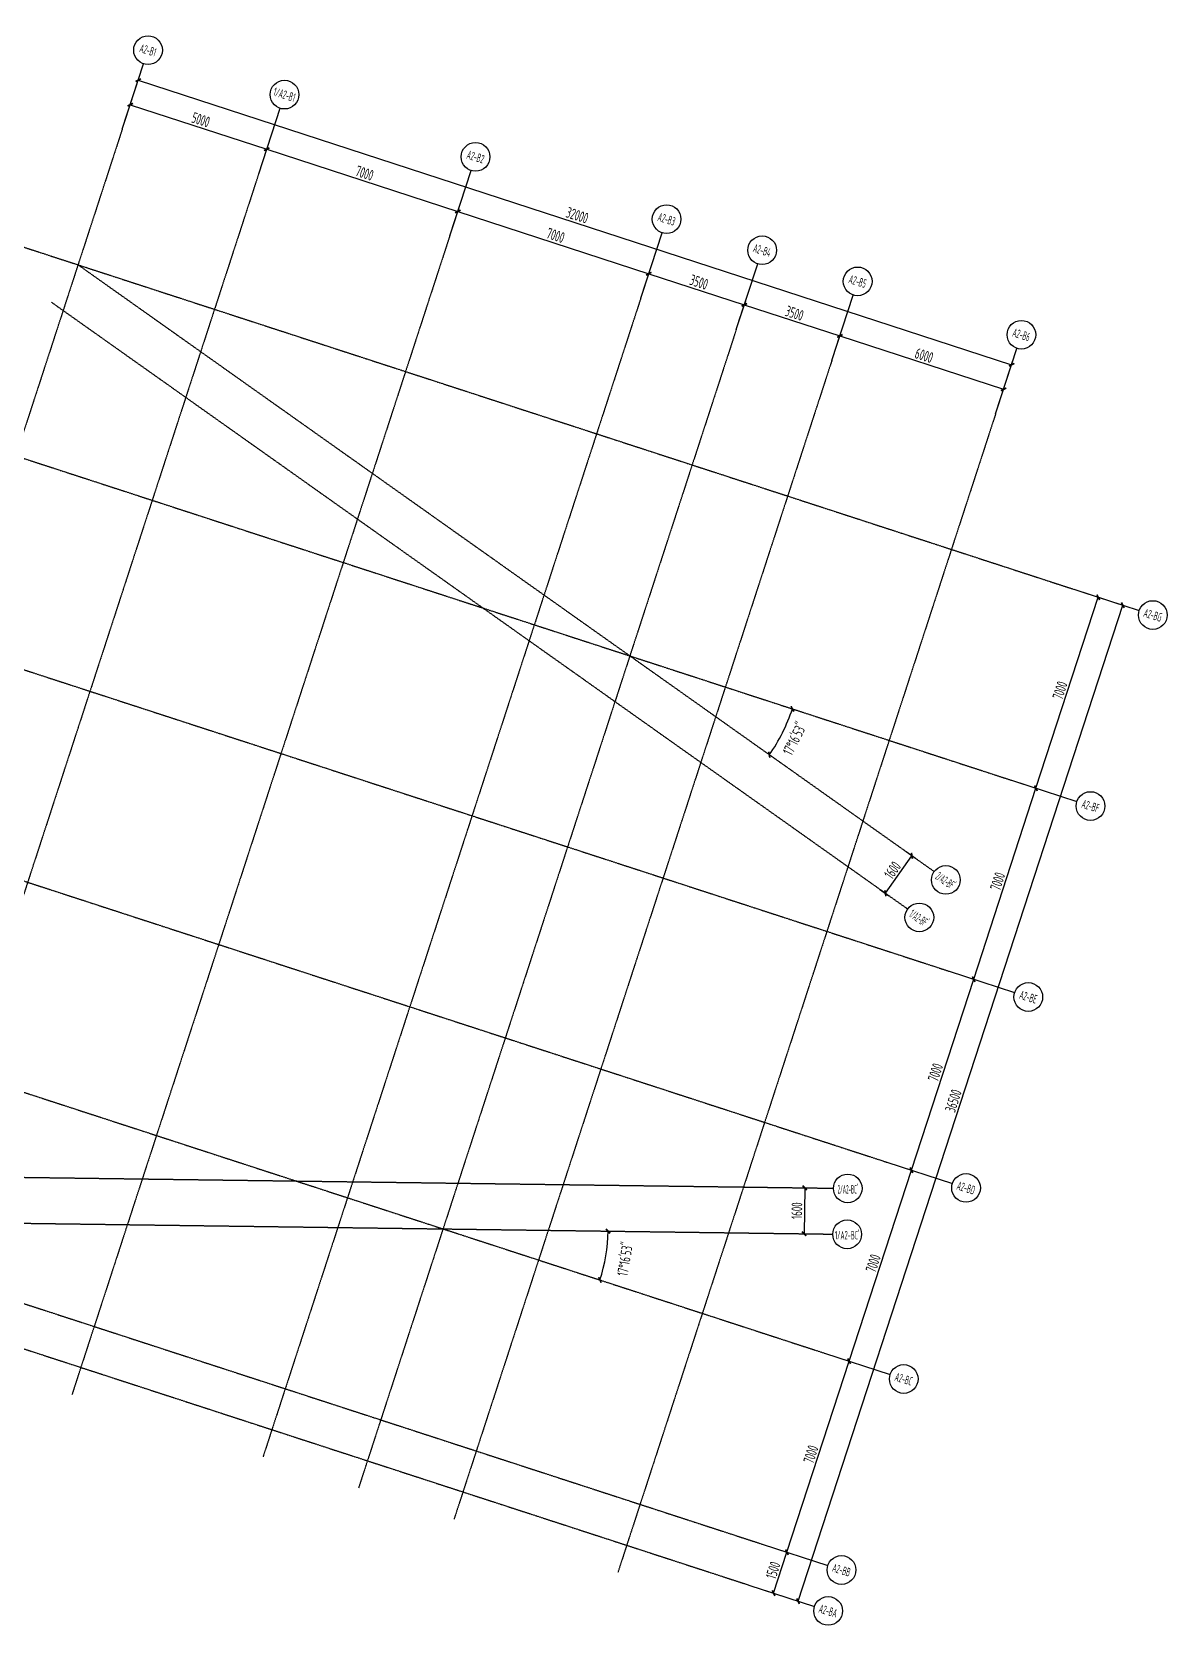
# Model space of a CAD drawing. Header units: millimetres. Extents: x 11536546 to 24947533, y -12764720 to -6308891.
# Drawn here: x 11844817 to 11884480, y -6364981 to -6308891 of the extents above; entities that cross this region are included whole.
import ezdxf
from ezdxf.enums import TextEntityAlignment as Align

# ---------------------------------------------------------------- set-up
doc = ezdxf.new("R2010")
doc.units = ezdxf.units.MM
doc.header["$LTSCALE"] = 10
doc.linetypes.add('A2-RG-AXIS$0$CENTER', pattern=[2, 1.25, -0.25, 0.25, -0.25])
doc.linetypes.add('A2-RG-AXIS$0$DOTE', pattern=[2.42, 2, -0.2, 0.02, -0.2])
for name, color, linetype in [('A2-RG-AXIS$0$A-AXIS', 1, 'Continuous'), ('A2-RG-AXIS$0$A-DIMS-100', 1, 'Continuous'), ('A2-RG-AXIS$0$A-GRID', 1, 'A2-RG-AXIS$0$CENTER'), ('A2-RG-AXIS$0$A-SYMB', 4, 'Continuous')]:
    doc.layers.add(name, color=color, linetype=linetype)
doc.styles.add('A2-RG-AXIS$0$ECADI', font='hzs.shx', dxfattribs={"width": 0.7, "bigfont": 'hztxt.shx'})
doc.styles.add('A2-RG-AXIS$0$XD2008', font='hzs.shx', dxfattribs={"width": 0.7, "bigfont": 'hztxt.shx'})
doc.dimstyles.new('A2-RG-AXIS$0$XD150', dxfattribs={"dimscale": 300, "dimtxt": 2.5, "dimasz": 1.5, "dimexe": 1, "dimexo": 2, "dimgap": 0.5, "dimtad": 1, "dimdec": 0, "dimdsep": 46, "dimtxsty": 'A2-RG-AXIS$0$XD2008', "dimcen": 2.5, "dimclrt": 4, "dimaunit": 1, "dimadec": 3, "dimazin": 0, "dimtfac": 1, "dimtdec": 0, "dimtmove": 2, "dimatfit": 3, "dimfxl": 0, "dimtolj": 1, "dimtzin": 0, "dimarcsym": 0})
doc.dimstyles.new('A2-RG-AXIS$0$XD150$0', dxfattribs={"dimscale": 150, "dimtxt": 2.5, "dimasz": 1, "dimexe": 1, "dimexo": 2, "dimgap": 0.5, "dimtad": 1, "dimdec": 0, "dimdsep": 46, "dimtxsty": 'A2-RG-AXIS$0$XD2008', "dimblk": 'A2-RG-AXIS$0$_ArchTick', "dimcen": 2.5, "dimclrt": 4, "dimaunit": 1, "dimadec": 0, "dimazin": 0, "dimtfac": 1, "dimtdec": 0, "dimtmove": 2, "dimatfit": 3, "dimfxl": 0, "dimtolj": 1, "dimtzin": 0, "dimarcsym": 0})

# ---------------------------------------------------------------- blocks, each defined once
blk = doc.blocks.new('A2-RG-AXIS$0$_ArchTick')
at = {"color": 0, "linetype": 'ByBlock', "const_width": 0.4}
blk.add_lwpolyline([(-0.5, -0.5), (0.5, 0.5)], dxfattribs=at)
blk = doc.blocks.new('*D508')
at = {"layer": 'A2-RG-AXIS$0$A-DIMS-100', "color": 0, "lineweight": -2, "ltscale": 3, "transparency": 16777216}
for p, q in [((11753070, -6371598), (11752455, -6363872)), ((11854556, -6379588), (11856371, -6372053))]:
    blk.add_line(p, q, dxfattribs=at)
blk.add_arc((11778731, -6694179), 331200, 76.44866, 94.54827, dxfattribs=at)
at = {"layer": 'Defpoints', "color": 0, "ltscale": 3, "transparency": 16777216}
for p in [(11822065, -6365826), (11753093, -6371897), (11854485, -6379879), (11778731, -6694179)]:
    blk.add_point(p, dxfattribs=at)
at = {"layer": 'A2-RG-AXIS$0$A-DIMS-100', "color": 0, "lineweight": -2, "ltscale": 3, "transparency": 16777216, "xscale": 150, "yscale": 150, "zscale": 150}
for p, rotation in [((11752467, -6364022), 184.5482656226652), ((11856336, -6372199), 346.4486630674553)]:
    blk.add_blockref('A2-RG-AXIS$0$_ArchTick', p, dxfattribs=dict(at, rotation=rotation))
at = {"layer": 'A2-RG-AXIS$0$A-DIMS-100', "color": 4, "ltscale": 3, "transparency": 16777216, "insert": (11804749, -6363703), "char_height": 375, "attachment_point": 5, "rotation": 355.4985, "style": 'A2-RG-AXIS$0$XD2008'}
blk.add_mtext('\\A1;18°5\'59"', dxfattribs=at)
blk = doc.blocks.new('*D564')
at = {"layer": 'A2-RG-AXIS$0$A-DIMS-100', "color": 0, "lineweight": -2, "transparency": 16777216}
for p, q in [((11870536, -6361673), (11871249, -6361905)), ((11870642, -6363285), (11871107, -6361859)), ((11870071, -6363099), (11870784, -6363331))]:
    blk.add_line(p, q, dxfattribs=at)
at = {"layer": 'Defpoints', "color": 0, "transparency": 16777216}
for p in [(11870251, -6361580), (11871107, -6361859), (11869786, -6363006)]:
    blk.add_point(p, dxfattribs=at)
at = {"layer": 'A2-RG-AXIS$0$A-DIMS-100', "color": 0, "lineweight": -2, "transparency": 16777216, "xscale": 150, "yscale": 150, "zscale": 150}
for p, rotation in [((11871107, -6361859), 71.94704049333389), ((11870642, -6363285), 251.9470404933339)]:
    blk.add_blockref('A2-RG-AXIS$0$_ArchTick', p, dxfattribs=dict(at, rotation=rotation))
at = {"layer": 'A2-RG-AXIS$0$A-DIMS-100', "color": 4, "transparency": 16777216, "insert": (11870625, -6362490), "char_height": 375, "attachment_point": 5, "rotation": 71.947, "style": 'A2-RG-AXIS$0$XD2008'}
blk.add_mtext('\\A1;1500', dxfattribs=at)
blk = doc.blocks.new('*D565')
at = {"layer": 'A2-RG-AXIS$0$A-DIMS-100', "color": 0, "lineweight": -2, "transparency": 16777216}
for p, q in [((11871107, -6361859), (11873276, -6355203)), ((11872705, -6355017), (11873418, -6355250)), ((11870536, -6361673), (11871249, -6361905))]:
    blk.add_line(p, q, dxfattribs=at)
at = {"layer": 'Defpoints', "color": 0, "transparency": 16777216}
for p in [(11872420, -6354924), (11873276, -6355203), (11870251, -6361580)]:
    blk.add_point(p, dxfattribs=at)
at = {"layer": 'A2-RG-AXIS$0$A-DIMS-100', "color": 0, "lineweight": -2, "transparency": 16777216, "xscale": 150, "yscale": 150, "zscale": 150}
for p, rotation in [((11873276, -6355203), 71.94704055555546), ((11871107, -6361859), 251.9470405555555)]:
    blk.add_blockref('A2-RG-AXIS$0$_ArchTick', p, dxfattribs=dict(at, rotation=rotation))
at = {"layer": 'A2-RG-AXIS$0$A-DIMS-100', "color": 4, "transparency": 16777216, "insert": (11871942, -6358450), "char_height": 375, "attachment_point": 5, "rotation": 71.947, "style": 'A2-RG-AXIS$0$XD2008'}
blk.add_mtext('\\A1;7000', dxfattribs=at)
blk = doc.blocks.new('*D566')
at = {"layer": 'A2-RG-AXIS$0$A-DIMS-100', "color": 0, "lineweight": -2, "transparency": 16777216}
for p, q in [((11873276, -6355203), (11875445, -6348548)), ((11874589, -6348269), (11875588, -6348594)), ((11872705, -6355017), (11873418, -6355250))]:
    blk.add_line(p, q, dxfattribs=at)
at = {"layer": 'Defpoints', "color": 0, "transparency": 16777216}
for p in [(11874304, -6348176), (11875445, -6348548), (11872420, -6354924)]:
    blk.add_point(p, dxfattribs=at)
at = {"layer": 'A2-RG-AXIS$0$A-DIMS-100', "color": 0, "lineweight": -2, "transparency": 16777216, "xscale": 150, "yscale": 150, "zscale": 150}
for p, rotation in [((11875445, -6348548), 71.94704053343841), ((11873276, -6355203), 251.9470405334384)]:
    blk.add_blockref('A2-RG-AXIS$0$_ArchTick', p, dxfattribs=dict(at, rotation=rotation))
at = {"layer": 'A2-RG-AXIS$0$A-DIMS-100', "color": 4, "transparency": 16777216, "insert": (11874111, -6351794), "char_height": 375, "attachment_point": 5, "rotation": 71.947, "style": 'A2-RG-AXIS$0$XD2008'}
blk.add_mtext('\\A1;7000', dxfattribs=at)
blk = doc.blocks.new('*D567')
at = {"layer": 'A2-RG-AXIS$0$A-DIMS-100', "color": 0, "lineweight": -2, "transparency": 16777216}
for p, q in [((11875445, -6348548), (11877614, -6341892)), ((11876759, -6341613), (11877757, -6341939)), ((11874589, -6348269), (11875588, -6348594))]:
    blk.add_line(p, q, dxfattribs=at)
at = {"layer": 'Defpoints', "color": 0, "transparency": 16777216}
for p in [(11876473, -6341521), (11877614, -6341892), (11874304, -6348176)]:
    blk.add_point(p, dxfattribs=at)
at = {"layer": 'A2-RG-AXIS$0$A-DIMS-100', "color": 0, "lineweight": -2, "transparency": 16777216, "xscale": 150, "yscale": 150, "zscale": 150}
for p, rotation in [((11877614, -6341892), 71.94704053343841), ((11875445, -6348548), 251.9470405334384)]:
    blk.add_blockref('A2-RG-AXIS$0$_ArchTick', p, dxfattribs=dict(at, rotation=rotation))
at = {"layer": 'A2-RG-AXIS$0$A-DIMS-100', "color": 4, "transparency": 16777216, "insert": (11876280, -6345139), "char_height": 375, "attachment_point": 5, "rotation": 71.947, "style": 'A2-RG-AXIS$0$XD2008'}
blk.add_mtext('\\A1;7000', dxfattribs=at)
blk = doc.blocks.new('*D568')
at = {"layer": 'A2-RG-AXIS$0$A-DIMS-100', "color": 0, "lineweight": -2, "transparency": 16777216}
for p, q in [((11877614, -6341892), (11879784, -6335237)), ((11878928, -6334958), (11879926, -6335283)), ((11876759, -6341613), (11877757, -6341939))]:
    blk.add_line(p, q, dxfattribs=at)
at = {"layer": 'Defpoints', "color": 0, "transparency": 16777216}
for p in [(11878643, -6334865), (11879784, -6335237), (11876473, -6341521)]:
    blk.add_point(p, dxfattribs=at)
at = {"layer": 'A2-RG-AXIS$0$A-DIMS-100', "color": 0, "lineweight": -2, "transparency": 16777216, "xscale": 150, "yscale": 150, "zscale": 150}
for p, rotation in [((11879784, -6335237), 71.94704053343841), ((11877614, -6341892), 251.9470405334384)]:
    blk.add_blockref('A2-RG-AXIS$0$_ArchTick', p, dxfattribs=dict(at, rotation=rotation))
at = {"layer": 'A2-RG-AXIS$0$A-DIMS-100', "color": 4, "transparency": 16777216, "insert": (11878449, -6338483), "char_height": 375, "attachment_point": 5, "rotation": 71.947, "style": 'A2-RG-AXIS$0$XD2008'}
blk.add_mtext('\\A1;7000', dxfattribs=at)
blk = doc.blocks.new('*D569')
at = {"layer": 'A2-RG-AXIS$0$A-DIMS-100', "color": 0, "lineweight": -2, "transparency": 16777216}
for p, q in [((11879784, -6335237), (11881953, -6328582)), ((11881382, -6328396), (11882096, -6328628)), ((11879213, -6335051), (11879926, -6335283))]:
    blk.add_line(p, q, dxfattribs=at)
at = {"layer": 'Defpoints', "color": 0, "transparency": 16777216}
for p in [(11881097, -6328303), (11881953, -6328582), (11878928, -6334958)]:
    blk.add_point(p, dxfattribs=at)
at = {"layer": 'A2-RG-AXIS$0$A-DIMS-100', "color": 0, "lineweight": -2, "transparency": 16777216, "xscale": 150, "yscale": 150, "zscale": 150}
for p, rotation in [((11881953, -6328582), 71.94704049334469), ((11879784, -6335237), 251.9470404933447)]:
    blk.add_blockref('A2-RG-AXIS$0$_ArchTick', p, dxfattribs=dict(at, rotation=rotation))
at = {"layer": 'A2-RG-AXIS$0$A-DIMS-100', "color": 4, "transparency": 16777216, "insert": (11880619, -6331828), "char_height": 375, "attachment_point": 5, "rotation": 71.947, "style": 'A2-RG-AXIS$0$XD2008'}
blk.add_mtext('\\A1;7000', dxfattribs=at)
blk = doc.blocks.new('*D570')
at = {"layer": 'A2-RG-AXIS$0$A-DIMS-100', "color": 0, "lineweight": -2, "transparency": 16777216}
for p, q in [((11881382, -6328396), (11882951, -6328907)), ((11871497, -6363564), (11882809, -6328860)), ((11870071, -6363099), (11871640, -6363610))]:
    blk.add_line(p, q, dxfattribs=at)
at = {"layer": 'Defpoints', "color": 0, "transparency": 16777216}
for p in [(11881097, -6328303), (11882809, -6328860), (11869786, -6363006)]:
    blk.add_point(p, dxfattribs=at)
at = {"layer": 'A2-RG-AXIS$0$A-DIMS-100', "color": 0, "lineweight": -2, "transparency": 16777216, "xscale": 150, "yscale": 150, "zscale": 150}
for p, rotation in [((11882809, -6328860), 71.94704055555823), ((11871497, -6363564), 251.9470405555582)]:
    blk.add_blockref('A2-RG-AXIS$0$_ArchTick', p, dxfattribs=dict(at, rotation=rotation))
at = {"layer": 'A2-RG-AXIS$0$A-DIMS-100', "color": 4, "transparency": 16777216, "insert": (11876903, -6346131), "char_height": 375, "attachment_point": 5, "rotation": 71.947, "style": 'A2-RG-AXIS$0$XD2008'}
blk.add_mtext('\\A1;36500', dxfattribs=at)
blk = doc.blocks.new('A2-RG-AXIS$0$ECADI-TAG-GRID')
at = {"color": 13}
blk.add_circle((0, 0), 5, dxfattribs=at)
at = {"style": 'A2-RG-AXIS$0$ECADI', "width": 0.7}
blk.add_attdef('GRID', text='', height=5, dxfattribs=at).set_placement((0, 0), align=Align.MIDDLE)
blk = doc.blocks.new('*D571')
at = {"layer": 'A2-RG-AXIS$0$A-DIMS-100', "color": 0, "lineweight": -2, "transparency": 16777216}
for p, q in [((11848046, -6311989), (11848279, -6311276)), ((11848232, -6311419), (11852986, -6312968)), ((11852800, -6313539), (11853032, -6312826))]:
    blk.add_line(p, q, dxfattribs=at)
at = {"layer": 'Defpoints', "color": 0, "transparency": 16777216}
for p in [(11847953, -6312274), (11852986, -6312968), (11852707, -6313824)]:
    blk.add_point(p, dxfattribs=at)
at = {"layer": 'A2-RG-AXIS$0$A-DIMS-100', "color": 0, "lineweight": -2, "transparency": 16777216, "xscale": 150, "yscale": 150, "zscale": 150}
for p, rotation in [((11848232, -6311419), 161.9467459266124), ((11852986, -6312968), 341.9467459266124)]:
    blk.add_blockref('A2-RG-AXIS$0$_ArchTick', p, dxfattribs=dict(at, rotation=rotation))
at = {"layer": 'A2-RG-AXIS$0$A-DIMS-100', "color": 4, "transparency": 16777216, "insert": (11850690, -6311944), "char_height": 375, "attachment_point": 5, "rotation": 341.9467, "style": 'A2-RG-AXIS$0$XD2008'}
blk.add_mtext('\\A1;5000', dxfattribs=at)
blk = doc.blocks.new('*D572')
at = {"layer": 'A2-RG-AXIS$0$A-DIMS-100', "color": 0, "lineweight": -2, "transparency": 16777216}
for p, q in [((11852800, -6313539), (11853032, -6312826)), ((11852986, -6312968), (11859641, -6315138)), ((11859455, -6315708), (11859688, -6314995))]:
    blk.add_line(p, q, dxfattribs=at)
at = {"layer": 'Defpoints', "color": 0, "transparency": 16777216}
for p in [(11852707, -6313824), (11859641, -6315138), (11859362, -6315993)]:
    blk.add_point(p, dxfattribs=at)
at = {"layer": 'A2-RG-AXIS$0$A-DIMS-100', "color": 0, "lineweight": -2, "transparency": 16777216, "xscale": 150, "yscale": 150, "zscale": 150}
for p, rotation in [((11852986, -6312968), 161.9467459168328), ((11859641, -6315138), 341.9467459168328)]:
    blk.add_blockref('A2-RG-AXIS$0$_ArchTick', p, dxfattribs=dict(at, rotation=rotation))
at = {"layer": 'A2-RG-AXIS$0$A-DIMS-100', "color": 4, "transparency": 16777216, "insert": (11856395, -6313803), "char_height": 375, "attachment_point": 5, "rotation": 341.9467, "style": 'A2-RG-AXIS$0$XD2008'}
blk.add_mtext('\\A1;7000', dxfattribs=at)
blk = doc.blocks.new('*D573')
at = {"layer": 'A2-RG-AXIS$0$A-DIMS-100', "color": 0, "lineweight": -2, "transparency": 16777216}
for p, q in [((11859455, -6315708), (11859688, -6314995)), ((11859641, -6315138), (11866297, -6317307)), ((11866111, -6317877), (11866343, -6317164))]:
    blk.add_line(p, q, dxfattribs=at)
at = {"layer": 'Defpoints', "color": 0, "transparency": 16777216}
for p in [(11859362, -6315993), (11866297, -6317307), (11866018, -6318163)]:
    blk.add_point(p, dxfattribs=at)
at = {"layer": 'A2-RG-AXIS$0$A-DIMS-100', "color": 0, "lineweight": -2, "transparency": 16777216, "xscale": 150, "yscale": 150, "zscale": 150}
for p, rotation in [((11859641, -6315138), 161.9467459168328), ((11866297, -6317307), 341.9467459168328)]:
    blk.add_blockref('A2-RG-AXIS$0$_ArchTick', p, dxfattribs=dict(at, rotation=rotation))
at = {"layer": 'A2-RG-AXIS$0$A-DIMS-100', "color": 4, "transparency": 16777216, "insert": (11863050, -6315973), "char_height": 375, "attachment_point": 5, "rotation": 341.9467, "style": 'A2-RG-AXIS$0$XD2008'}
blk.add_mtext('\\A1;7000', dxfattribs=at)
blk = doc.blocks.new('*D574')
at = {"layer": 'A2-RG-AXIS$0$A-DIMS-100', "color": 0, "lineweight": -2, "transparency": 16777216}
for p, q in [((11866111, -6317877), (11866343, -6317164)), ((11866297, -6317307), (11869624, -6318392)), ((11869438, -6318962), (11869671, -6318249))]:
    blk.add_line(p, q, dxfattribs=at)
at = {"layer": 'Defpoints', "color": 0, "transparency": 16777216}
for p in [(11866018, -6318163), (11869624, -6318392), (11869345, -6319247)]:
    blk.add_point(p, dxfattribs=at)
at = {"layer": 'A2-RG-AXIS$0$A-DIMS-100', "color": 0, "lineweight": -2, "transparency": 16777216, "xscale": 150, "yscale": 150, "zscale": 150}
for p, rotation in [((11866297, -6317307), 161.9467459168328), ((11869624, -6318392), 341.9467459168328)]:
    blk.add_blockref('A2-RG-AXIS$0$_ArchTick', p, dxfattribs=dict(at, rotation=rotation))
at = {"layer": 'A2-RG-AXIS$0$A-DIMS-100', "color": 4, "transparency": 16777216, "insert": (11868042, -6317600), "char_height": 375, "attachment_point": 5, "rotation": 341.9467, "style": 'A2-RG-AXIS$0$XD2008'}
blk.add_mtext('\\A1;3500', dxfattribs=at)
blk = doc.blocks.new('*D575')
at = {"layer": 'A2-RG-AXIS$0$A-DIMS-100', "color": 0, "lineweight": -2, "transparency": 16777216}
for p, q in [((11869438, -6318962), (11869671, -6318249)), ((11869624, -6318392), (11872952, -6319476)), ((11872766, -6320047), (11872999, -6319334))]:
    blk.add_line(p, q, dxfattribs=at)
at = {"layer": 'Defpoints', "color": 0, "transparency": 16777216}
for p in [(11869345, -6319247), (11872952, -6319476), (11872673, -6320332)]:
    blk.add_point(p, dxfattribs=at)
at = {"layer": 'A2-RG-AXIS$0$A-DIMS-100', "color": 0, "lineweight": -2, "transparency": 16777216, "xscale": 150, "yscale": 150, "zscale": 150}
for p, rotation in [((11869624, -6318392), 161.9467459168328), ((11872952, -6319476), 341.9467459168328)]:
    blk.add_blockref('A2-RG-AXIS$0$_ArchTick', p, dxfattribs=dict(at, rotation=rotation))
at = {"layer": 'A2-RG-AXIS$0$A-DIMS-100', "color": 4, "transparency": 16777216, "insert": (11871370, -6318684), "char_height": 375, "attachment_point": 5, "rotation": 341.9467, "style": 'A2-RG-AXIS$0$XD2008'}
blk.add_mtext('\\A1;3500', dxfattribs=at)
blk = doc.blocks.new('*D576')
at = {"layer": 'A2-RG-AXIS$0$A-DIMS-100', "color": 0, "lineweight": -2, "transparency": 16777216}
for p, q in [((11872766, -6320047), (11872999, -6319334)), ((11872952, -6319476), (11878657, -6321336)), ((11878471, -6321906), (11878703, -6321193))]:
    blk.add_line(p, q, dxfattribs=at)
at = {"layer": 'Defpoints', "color": 0, "transparency": 16777216}
for p in [(11872673, -6320332), (11878657, -6321336), (11878378, -6322191)]:
    blk.add_point(p, dxfattribs=at)
at = {"layer": 'A2-RG-AXIS$0$A-DIMS-100', "color": 0, "lineweight": -2, "transparency": 16777216, "xscale": 150, "yscale": 150, "zscale": 150}
for p, rotation in [((11872952, -6319476), 161.9467459168328), ((11878657, -6321336), 341.9467459168328)]:
    blk.add_blockref('A2-RG-AXIS$0$_ArchTick', p, dxfattribs=dict(at, rotation=rotation))
at = {"layer": 'A2-RG-AXIS$0$A-DIMS-100', "color": 4, "transparency": 16777216, "insert": (11875886, -6320156), "char_height": 375, "attachment_point": 5, "rotation": 341.9467, "style": 'A2-RG-AXIS$0$XD2008'}
blk.add_mtext('\\A1;6000', dxfattribs=at)
blk = doc.blocks.new('*D577')
at = {"layer": 'A2-RG-AXIS$0$A-DIMS-100', "color": 0, "lineweight": -2, "transparency": 16777216}
for p, q in [((11848046, -6311989), (11848557, -6310420)), ((11848511, -6310563), (11878936, -6320480)), ((11878471, -6321906), (11878982, -6320337))]:
    blk.add_line(p, q, dxfattribs=at)
at = {"layer": 'Defpoints', "color": 0, "transparency": 16777216}
for p in [(11847953, -6312274), (11878936, -6320480), (11878378, -6322191)]:
    blk.add_point(p, dxfattribs=at)
at = {"layer": 'A2-RG-AXIS$0$A-DIMS-100', "color": 0, "lineweight": -2, "transparency": 16777216, "xscale": 150, "yscale": 150, "zscale": 150}
for p, rotation in [((11848511, -6310563), 161.9470385083665), ((11878936, -6320480), 341.9470385083665)]:
    blk.add_blockref('A2-RG-AXIS$0$_ArchTick', p, dxfattribs=dict(at, rotation=rotation))
at = {"layer": 'A2-RG-AXIS$0$A-DIMS-100', "color": 4, "transparency": 16777216, "insert": (11863805, -6315272), "char_height": 375, "attachment_point": 5, "rotation": 341.947, "style": 'A2-RG-AXIS$0$XD2008'}
blk.add_mtext('\\A1;32000', dxfattribs=at)
blk = doc.blocks.new('*D578')
at = {"layer": 'A2-RG-AXIS$0$A-DIMS-100', "color": 0, "lineweight": -2, "ltscale": 3, "transparency": 16777216}
blk.add_arc((11859129, -6350592), 5747, 341.947, 359.2286, dxfattribs=at)
at = {"layer": 'Defpoints', "color": 0, "ltscale": 3, "transparency": 16777216}
for p in [(11834459, -6342551), (11835567, -6350275), (11872705, -6350775), (11864744, -6351816), (11872420, -6354924)]:
    blk.add_point(p, dxfattribs=at)
at = {"layer": 'A2-RG-AXIS$0$A-DIMS-100', "color": 0, "lineweight": -2, "ltscale": 3, "transparency": 16777216, "xscale": 150, "yscale": 150, "zscale": 150}
for p, rotation in [((11864875, -6350669), 89.22855370033292), ((11864593, -6352373), 251.9470404933478)]:
    blk.add_blockref('A2-RG-AXIS$0$_ArchTick', p, dxfattribs=dict(at, rotation=rotation))
at = {"layer": 'A2-RG-AXIS$0$A-DIMS-100', "color": 4, "ltscale": 3, "transparency": 16777216, "insert": (11865469, -6351643), "char_height": 375, "attachment_point": 5, "rotation": 80.5878, "style": 'A2-RG-AXIS$0$XD2008'}
blk.add_mtext('\\A1;17°16\'53"', dxfattribs=at)
blk = doc.blocks.new('*D579')
at = {"layer": 'A2-RG-AXIS$0$A-DIMS-100', "color": 0, "lineweight": -2, "transparency": 16777216}
for p, q in [((11874538, -6338897), (11875463, -6337592)), ((11875258, -6337447), (11875585, -6337679)), ((11874333, -6338752), (11874660, -6338984))]:
    blk.add_line(p, q, dxfattribs=at)
at = {"layer": 'Defpoints', "color": 0, "transparency": 16777216}
for p in [(11875013, -6337273), (11875463, -6337592), (11874088, -6338579)]:
    blk.add_point(p, dxfattribs=at)
at = {"layer": 'A2-RG-AXIS$0$A-DIMS-100', "color": 0, "lineweight": -2, "transparency": 16777216, "xscale": 150, "yscale": 150, "zscale": 150}
for p, rotation in [((11875463, -6337592), 54.66696937451481), ((11874538, -6338897), 234.6669693745148)]:
    blk.add_blockref('A2-RG-AXIS$0$_ArchTick', p, dxfattribs=dict(at, rotation=rotation))
at = {"layer": 'A2-RG-AXIS$0$A-DIMS-100', "color": 4, "transparency": 16777216, "insert": (11874786, -6338093), "char_height": 375, "attachment_point": 5, "rotation": 54.667, "style": 'A2-RG-AXIS$0$XD2008'}
blk.add_mtext('\\A1;1600', dxfattribs=at)
blk = doc.blocks.new('*D549')
at = {"layer": 'A2-RG-AXIS$0$A-AXIS', "color": 0, "lineweight": -2, "ltscale": 3, "transparency": 16777216}
for p, q in [((11871125, -6349154), (11871877, -6349164)), ((11871727, -6349162), (11871705, -6350761)), ((11871103, -6350753), (11871855, -6350763))]:
    blk.add_line(p, q, dxfattribs=at)
at = {"layer": 'Defpoints', "color": 0, "ltscale": 3, "transparency": 16777216}
for p in [(11870825, -6349149), (11870803, -6350749), (11871705, -6350761)]:
    blk.add_point(p, dxfattribs=at)
at = {"layer": 'A2-RG-AXIS$0$A-AXIS', "color": 0, "lineweight": -2, "ltscale": 3, "transparency": 16777216, "xscale": 150, "yscale": 150, "zscale": 150}
for p, rotation in [((11871727, -6349162), 89.22855370033429), ((11871705, -6350761), 269.2285537003343)]:
    blk.add_blockref('A2-RG-AXIS$0$_ArchTick', p, dxfattribs=dict(at, rotation=rotation))
at = {"layer": 'A2-RG-AXIS$0$A-AXIS', "color": 4, "ltscale": 3, "transparency": 16777216, "insert": (11871453, -6349958), "char_height": 375, "attachment_point": 5, "rotation": 89.2286, "style": 'A2-RG-AXIS$0$XD2008'}
blk.add_mtext('\\A1;1600', dxfattribs=at)
blk = doc.blocks.new('*D550')
at = {"layer": 'A2-RG-AXIS$0$A-DIMS-100', "color": 0, "lineweight": -2, "ltscale": 3, "transparency": 16777216}
blk.add_arc((11865637, -6330626), 5954, 324.6656, 341.947, dxfattribs=at)
at = {"layer": 'Defpoints', "color": 0, "ltscale": 3, "transparency": 16777216}
for p in [(11846414, -6316998), (11840967, -6322585), (11870815, -6333565), (11878928, -6334958), (11876238, -6338142)]:
    blk.add_point(p, dxfattribs=at)
at = {"layer": 'A2-RG-AXIS$0$A-DIMS-100', "color": 0, "lineweight": -2, "ltscale": 3, "transparency": 16777216, "xscale": 150, "yscale": 150, "zscale": 150}
for p, rotation in [((11871298, -6332471), 71.94704049334831), ((11870494, -6334070), 234.6655761921282)]:
    blk.add_blockref('A2-RG-AXIS$0$_ArchTick', p, dxfattribs=dict(at, rotation=rotation))
at = {"layer": 'A2-RG-AXIS$0$A-DIMS-100', "color": 4, "ltscale": 3, "transparency": 16777216, "insert": (11871378, -6333513), "char_height": 375, "attachment_point": 5, "rotation": 63.3063, "style": 'A2-RG-AXIS$0$XD2008'}
blk.add_mtext('\\A1;17°16\'53"', dxfattribs=at)
blk = doc.blocks.new('A2-RG-AXIS')
at = {"layer": 'A2-RG-AXIS$0$A-AXIS'}
for p, q in [((11847953.1, -6312274.5), (11848696.9, -6309992.6)), ((11852707, -6313824), (11853450.7, -6311542.1)), ((11859362.3, -6315993.3), (11860106.1, -6313711.4)), ((11866017.7, -6318162.6), (11866761.5, -6315880.7)), ((11869345.4, -6319247.3), (11870089.2, -6316965.3)), ((11872673.1, -6320331.9), (11873416.9, -6318049.9)), ((11878377.7, -6322191.3), (11879121.5, -6319909.3)), ((11881097.2, -6328302.7), (11883379.1, -6329046.4)), ((11878927.9, -6334958.1), (11881209.8, -6335701.8)), ((11876758.7, -6341613.5), (11879040.5, -6342357.2)), ((11874589.4, -6348268.9), (11876871.2, -6349012.6)), ((11872420.1, -6354924.3), (11874702, -6355668)), ((11870250.8, -6361579.7), (11872532.7, -6362323.4)), ((11869786, -6363005.8), (11872067.8, -6363749.6))]:
    blk.add_line(p, q, dxfattribs=at)
at = {"layer": 'A2-RG-AXIS$0$A-GRID', "linetype": 'A2-RG-AXIS$0$DOTE'}
for p, q in [((11847953.1, -6312274.5), (11834792.3, -6352651.7)), ((11852707, -6313824), (11839546.1, -6354201.2)), ((11843136.5, -6315929.7), (11881097.2, -6328302.7)), ((11859362.3, -6315993.2), (11846201.5, -6356370.4)), ((11876238.4, -6338141.9), (11846413.5, -6316997.8)), ((11875313.6, -6339447.6), (11845488.2, -6318303.1)), ((11866017.6, -6318162.5), (11852857, -6358539.7)), ((11869345.5, -6319247.1), (11856184.8, -6359624.4)), ((11872673.2, -6320331.8), (11859512.5, -6360709)), ((11878378.1, -6322191.3), (11865217.4, -6362568.5)), ((11840967.2, -6322585.1), (11878927.9, -6334958.1)), ((11838798, -6329240.5), (11876758.7, -6341613.5)), ((11836628.7, -6335895.9), (11874589.4, -6348268.9)), ((11834459.4, -6342551.3), (11872420.1, -6354924.3)), ((11835588.6, -6348674.9), (11872727, -6349175.1)), ((11832290.2, -6349206.7), (11870250.8, -6361579.7)), ((11835567, -6350274.8), (11872705.5, -6350774.9)), ((11831825.3, -6350632.8), (11869786, -6363005.8))]:
    blk.add_line(p, q, dxfattribs=at)
at = {"layer": 'A2-RG-AXIS$0$A-SYMB'}
ref = blk.add_blockref('A2-RG-AXIS$0$ECADI-TAG-GRID', (11848851.8, -6309517.2), dxfattribs=dict(at, xscale=100.0000000000341, yscale=100.0000000000341, zscale=100.0000000000341, rotation=342.7200000000827))
ref.add_attrib('GRID', 'A2-B1', dxfattribs={"layer": '0', "extrusion": (0, 0, -1), "height": 300, "rotation": 17.28, "style": 'A2-RG-AXIS$0$ECADI', "text_generation_flag": 2, "width": 0.5}).set_placement((-11848851.8, -6309517.2), align=Align.MIDDLE)
ref = blk.add_blockref('A2-RG-AXIS$0$ECADI-TAG-GRID', (11853605.6, -6311066.7), dxfattribs=dict(at, xscale=100.0000000000341, yscale=100.0000000000341, zscale=100.0000000000341, rotation=342.7200000000827))
ref.add_attrib('GRID', '1/A2-B1', dxfattribs={"layer": '0', "extrusion": (0, 0, -1), "height": 300, "rotation": 17.28, "style": 'A2-RG-AXIS$0$ECADI', "text_generation_flag": 2, "width": 0.5}).set_placement((-11853605.6, -6311066.7), align=Align.MIDDLE)
ref = blk.add_blockref('A2-RG-AXIS$0$ECADI-TAG-GRID', (11860261, -6313236), dxfattribs=dict(at, xscale=100.0000000000341, yscale=100.0000000000341, zscale=100.0000000000341, rotation=342.7200000000827))
ref.add_attrib('GRID', 'A2-B2', dxfattribs={"layer": '0', "extrusion": (0, 0, -1), "height": 300, "rotation": 17.28, "style": 'A2-RG-AXIS$0$ECADI', "text_generation_flag": 2, "width": 0.5}).set_placement((-11860261, -6313236), align=Align.MIDDLE)
ref = blk.add_blockref('A2-RG-AXIS$0$ECADI-TAG-GRID', (11866916.4, -6315405.3), dxfattribs=dict(at, xscale=100.0000000000341, yscale=100.0000000000341, zscale=100.0000000000341, rotation=342.7200000000827))
ref.add_attrib('GRID', 'A2-B3', dxfattribs={"layer": '0', "extrusion": (0, 0, -1), "height": 300, "rotation": 17.28, "style": 'A2-RG-AXIS$0$ECADI', "text_generation_flag": 2, "width": 0.5}).set_placement((-11866916.4, -6315405.3), align=Align.MIDDLE)
ref = blk.add_blockref('A2-RG-AXIS$0$ECADI-TAG-GRID', (11870244.1, -6316489.9), dxfattribs=dict(at, xscale=100.0000000000341, yscale=100.0000000000341, zscale=100.0000000000341, rotation=342.7200000000827))
ref.add_attrib('GRID', 'A2-B4', dxfattribs={"layer": '0', "extrusion": (0, 0, -1), "height": 300, "rotation": 17.28, "style": 'A2-RG-AXIS$0$ECADI', "text_generation_flag": 2, "width": 0.5}).set_placement((-11870244.1, -6316489.9), align=Align.MIDDLE)
ref = blk.add_blockref('A2-RG-AXIS$0$ECADI-TAG-GRID', (11873571.8, -6317574.5), dxfattribs=dict(at, xscale=100.0000000000341, yscale=100.0000000000341, zscale=100.0000000000341, rotation=342.7200000000827))
ref.add_attrib('GRID', 'A2-B5', dxfattribs={"layer": '0', "extrusion": (0, 0, -1), "height": 300, "rotation": 17.28, "style": 'A2-RG-AXIS$0$ECADI', "text_generation_flag": 2, "width": 0.5}).set_placement((-11873571.8, -6317574.5), align=Align.MIDDLE)
ref = blk.add_blockref('A2-RG-AXIS$0$ECADI-TAG-GRID', (11879276.7, -6319434), dxfattribs=dict(at, xscale=100.0000000000341, yscale=100.0000000000341, zscale=100.0000000000341, rotation=342.7200000000827))
ref.add_attrib('GRID', 'A2-B6', dxfattribs={"layer": '0', "extrusion": (0, 0, -1), "height": 300, "rotation": 17.28, "style": 'A2-RG-AXIS$0$ECADI', "text_generation_flag": 2, "width": 0.5}).set_placement((-11879276.7, -6319434), align=Align.MIDDLE)
ref = blk.add_blockref('A2-RG-AXIS$0$ECADI-TAG-GRID', (11883854.4, -6329201.4), dxfattribs=dict(at, xscale=100.0000000000341, yscale=100.0000000000341, zscale=100.0000000000341, rotation=342.7200000000827))
ref.add_attrib('GRID', 'A2-BG', dxfattribs={"layer": '0', "extrusion": (0, 0, -1), "height": 300, "rotation": 17.28, "style": 'A2-RG-AXIS$0$ECADI', "text_generation_flag": 2, "width": 0.5}).set_placement((-11883854.4, -6329201.4), align=Align.MIDDLE)
ref = blk.add_blockref('A2-RG-AXIS$0$ECADI-TAG-GRID', (11881685.2, -6335856.8), dxfattribs=dict(at, xscale=100.0000000000341, yscale=100.0000000000341, zscale=100.0000000000341, rotation=342.7200000000827))
ref.add_attrib('GRID', 'A2-BF', dxfattribs={"layer": '0', "extrusion": (0, 0, -1), "height": 300, "rotation": 17.28, "style": 'A2-RG-AXIS$0$ECADI', "text_generation_flag": 2, "width": 0.5}).set_placement((-11881685.2, -6335856.8), align=Align.MIDDLE)
ref = blk.add_blockref('A2-RG-AXIS$0$ECADI-TAG-GRID', (11876645.6, -6338432), dxfattribs=dict(at, xscale=99.99999999997956, yscale=99.99999999997956, zscale=99.99999999997956, rotation=325.4399999999224))
ref.add_attrib('GRID', "2/A2-BF'", dxfattribs={"layer": '0', "extrusion": (0, 0, -1), "height": 300, "rotation": 34.56, "style": 'A2-RG-AXIS$0$ECADI', "text_generation_flag": 2, "width": 0.4}).set_placement((-11876645.6, -6338432), align=Align.MIDDLE)
ref = blk.add_blockref('A2-RG-AXIS$0$ECADI-TAG-GRID', (11875720.7, -6339737.9), dxfattribs=dict(at, xscale=99.99999999997956, yscale=99.99999999997956, zscale=99.99999999997956, rotation=325.4399999999224))
ref.add_attrib('GRID', "1/A2-BF'", dxfattribs={"layer": '0', "extrusion": (0, 0, -1), "height": 300, "rotation": 34.56, "style": 'A2-RG-AXIS$0$ECADI', "text_generation_flag": 2, "width": 0.4}).set_placement((-11875720.7, -6339737.9), align=Align.MIDDLE)
ref = blk.add_blockref('A2-RG-AXIS$0$ECADI-TAG-GRID', (11879515.9, -6342512.2), dxfattribs=dict(at, xscale=100.0000000000341, yscale=100.0000000000341, zscale=100.0000000000341, rotation=342.7200000000827))
ref.add_attrib('GRID', 'A2-BE', dxfattribs={"layer": '0', "extrusion": (0, 0, -1), "height": 300, "rotation": 17.28, "style": 'A2-RG-AXIS$0$ECADI', "text_generation_flag": 2, "width": 0.5}).set_placement((-11879515.9, -6342512.2), align=Align.MIDDLE)
ref = blk.add_blockref('A2-RG-AXIS$0$ECADI-TAG-GRID', (11873227, -6349181.7), dxfattribs=dict(at, xscale=100, yscale=100, zscale=100))
ref.add_attrib('GRID', "2/A2-BC'", dxfattribs={"layer": '0', "extrusion": (0, 0, -1), "height": 300, "style": 'A2-RG-AXIS$0$ECADI', "text_generation_flag": 2, "width": 0.4}).set_placement((-11873227, -6349181.7), align=Align.MIDDLE)
ref = blk.add_blockref('A2-RG-AXIS$0$ECADI-TAG-GRID', (11877347.8, -6349163.9), dxfattribs=dict(at, xscale=100.0000000000341, yscale=100.0000000000341, zscale=100.0000000000341, rotation=342.7200000000827))
ref.add_attrib('GRID', 'A2-BD', dxfattribs={"layer": '0', "extrusion": (0, 0, -1), "height": 300, "rotation": 17.28, "style": 'A2-RG-AXIS$0$ECADI', "text_generation_flag": 2, "width": 0.5}).set_placement((-11877347.8, -6349163.9), align=Align.MIDDLE)
ref = blk.add_blockref('A2-RG-AXIS$0$ECADI-TAG-GRID', (11873205.4, -6350781.6), dxfattribs=dict(at, xscale=100, yscale=100, zscale=100))
ref.add_attrib('GRID', "1/A2-BC'", dxfattribs={"layer": '0', "extrusion": (0, 0, -1), "height": 300, "style": 'A2-RG-AXIS$0$ECADI', "text_generation_flag": 2, "width": 0.5}).set_placement((-11873205.4, -6350781.6), align=Align.MIDDLE)
ref = blk.add_blockref('A2-RG-AXIS$0$ECADI-TAG-GRID', (11875177.3, -6355823), dxfattribs=dict(at, xscale=100.0000000000341, yscale=100.0000000000341, zscale=100.0000000000341, rotation=342.7200000000827))
ref.add_attrib('GRID', 'A2-BC', dxfattribs={"layer": '0', "extrusion": (0, 0, -1), "height": 300, "rotation": 17.28, "style": 'A2-RG-AXIS$0$ECADI', "text_generation_flag": 2, "width": 0.5}).set_placement((-11875177.3, -6355823), align=Align.MIDDLE)
ref = blk.add_blockref('A2-RG-AXIS$0$ECADI-TAG-GRID', (11873008.1, -6362478.4), dxfattribs=dict(at, xscale=100.0000000000341, yscale=100.0000000000341, zscale=100.0000000000341, rotation=342.7200000000827))
ref.add_attrib('GRID', 'A2-BB', dxfattribs={"layer": '0', "extrusion": (0, 0, -1), "height": 300, "rotation": 17.28, "style": 'A2-RG-AXIS$0$ECADI', "text_generation_flag": 2, "width": 0.5}).set_placement((-11873008.1, -6362478.4), align=Align.MIDDLE)
ref = blk.add_blockref('A2-RG-AXIS$0$ECADI-TAG-GRID', (11872543.2, -6363904.5), dxfattribs=dict(at, xscale=100.0000000000341, yscale=100.0000000000341, zscale=100.0000000000341, rotation=342.7200000000827))
ref.add_attrib('GRID', 'A2-BA', dxfattribs={"layer": '0', "extrusion": (0, 0, -1), "height": 300, "rotation": 17.28, "style": 'A2-RG-AXIS$0$ECADI', "text_generation_flag": 2, "width": 0.5}).set_placement((-11872543.2, -6363904.5), align=Align.MIDDLE)
at = {"layer": 'A2-RG-AXIS$0$A-AXIS', "ltscale": 3}
dim = blk.add_aligned_dim(p1=(11870824.8, -6349149.5), p2=(11870803.2, -6350749.3), distance=902, dimstyle='A2-RG-AXIS$0$XD150$0', dxfattribs=at)
dim.commit()
dim.dimension.update_dxf_attribs({"geometry": '*D549', "text_midpoint": (11871453.4, -6349958)})
at = {"layer": 'A2-RG-AXIS$0$A-DIMS-100'}
for p1, p2, distance, picture, middle in [((11847953.1, -6312274.5), (11878378.1, -6322191.3), 1800, '*D577', (11863804.8, -6315271.9)), ((11847953.1, -6312274.5), (11852706.9, -6313824), 900, '*D571', (11850690.3, -6311943.9)), ((11869786, -6363005.8), (11881097.2, -6328302.6), -1800, '*D570', (11876903.4, -6346130.7)), ((11878927.9, -6334958.1), (11881097.2, -6328302.7), -900, '*D569', (11880618.7, -6331828)), ((11874088, -6338578.7), (11875013.3, -6337273.4), -551, '*D579', (11874786, -6338092.9)), ((11870250.8, -6361579.7), (11872420.1, -6354924.3), -900, '*D565', (11871941.6, -6358449.5)), ((11869786, -6363005.8), (11870250.8, -6361579.7), -900, '*D564', (11870624.5, -6362490.3))]:
    dim = blk.add_aligned_dim(p1=p1, p2=p2, distance=distance, dimstyle='A2-RG-AXIS$0$XD150$0', dxfattribs=at)
    dim.commit()
    dim.dimension.update_dxf_attribs({"geometry": picture, "text_midpoint": middle})
for base, p1, p2, angle, picture, middle in [((11859641.3, -6315137.6), (11852706.9, -6313824), (11859362.4, -6315993.2), 161.94675, '*D572', (11856394.9, -6313803.3)), ((11866296.6, -6317306.9), (11859362.4, -6315993.2), (11866017.7, -6318162.6), 161.94675, '*D573', (11863050.3, -6315972.7)), ((11869624.3, -6318391.5), (11866017.7, -6318162.6), (11869345.4, -6319247.3), 161.94675, '*D574', (11868041.8, -6317599.6)), ((11872952, -6319476.2), (11869345.4, -6319247.3), (11872673.2, -6320331.8), 161.94675, '*D575', (11871369.5, -6318684.3)), ((11878657, -6321335.7), (11872673.2, -6320331.8), (11878378.1, -6322191.3), 161.94675, '*D576', (11875885.8, -6320156.4)), ((11879783.6, -6335237), (11876473.4, -6341520.5), (11878642.7, -6334865.1), 251.94704, '*D568', (11878449.4, -6338483.3)), ((11877614.4, -6341892.4), (11874304.2, -6348175.9), (11876473.4, -6341520.5), 251.94704, '*D567', (11876280.1, -6345138.7)), ((11875445.1, -6348547.8), (11872420.1, -6354924.3), (11874304.2, -6348175.9), 251.94704, '*D566', (11874110.9, -6351794.1))]:
    dim = blk.add_linear_dim(base=base, p1=p1, p2=p2, angle=angle, dimstyle='A2-RG-AXIS$0$XD150$0', dxfattribs=at)
    dim.commit()
    dim.dimension.update_dxf_attribs({"geometry": picture, "text_midpoint": middle})
at = {"layer": 'A2-RG-AXIS$0$A-DIMS-100', "ltscale": 3}
for base, line1, line2, picture, middle in [((11870815.1772, -6333564.6066), ((11840967.2378, -6322585.1126), (11878927.9289, -6334958.0925)), ((11876238.3543, -6338141.9015), (11846413.5362, -6316997.8396)), '*D550', (11871378.0799, -6333512.755)), ((11864743.7, -6351815.5), ((11834459.4, -6342551.3), (11872420.1, -6354924.3)), ((11835567, -6350274.8), (11872705.5, -6350774.9)), '*D578', (11865468.5, -6351643))]:
    dim = blk.add_angular_dim_2l(base=base, line1=line1, line2=line2, dimstyle='A2-RG-AXIS$0$XD150', override={"dimscale": 150, "dimasz": 1, "dimblk": 'A2-RG-AXIS$0$_ArchTick', "dimadec": 4}, dxfattribs=at)
    dim.commit()
    dim.dimension.update_dxf_attribs({"geometry": picture, "text_midpoint": middle})
dim = blk.add_angular_dim_3p(base=(11822064.9, -6365825.9), center=(11778730.7, -6694178.7), p1=(11854485.2, -6379879.3), p2=(11753093.4, -6371896.8), dimstyle='A2-RG-AXIS$0$XD150', override={"dimscale": 150, "dimasz": 1, "dimblk": 'A2-RG-AXIS$0$_ArchTick', "dimadec": 4}, dxfattribs=at)
dim.commit()
dim.dimension.update_dxf_attribs({"geometry": '*D508', "text_midpoint": (11804748.6, -6363703.1)})

msp = doc.modelspace()

# ---------------------------------------------------------------- block references
msp.add_blockref('A2-RG-AXIS', (0, 0))

doc.saveas('drawing.dxf')
